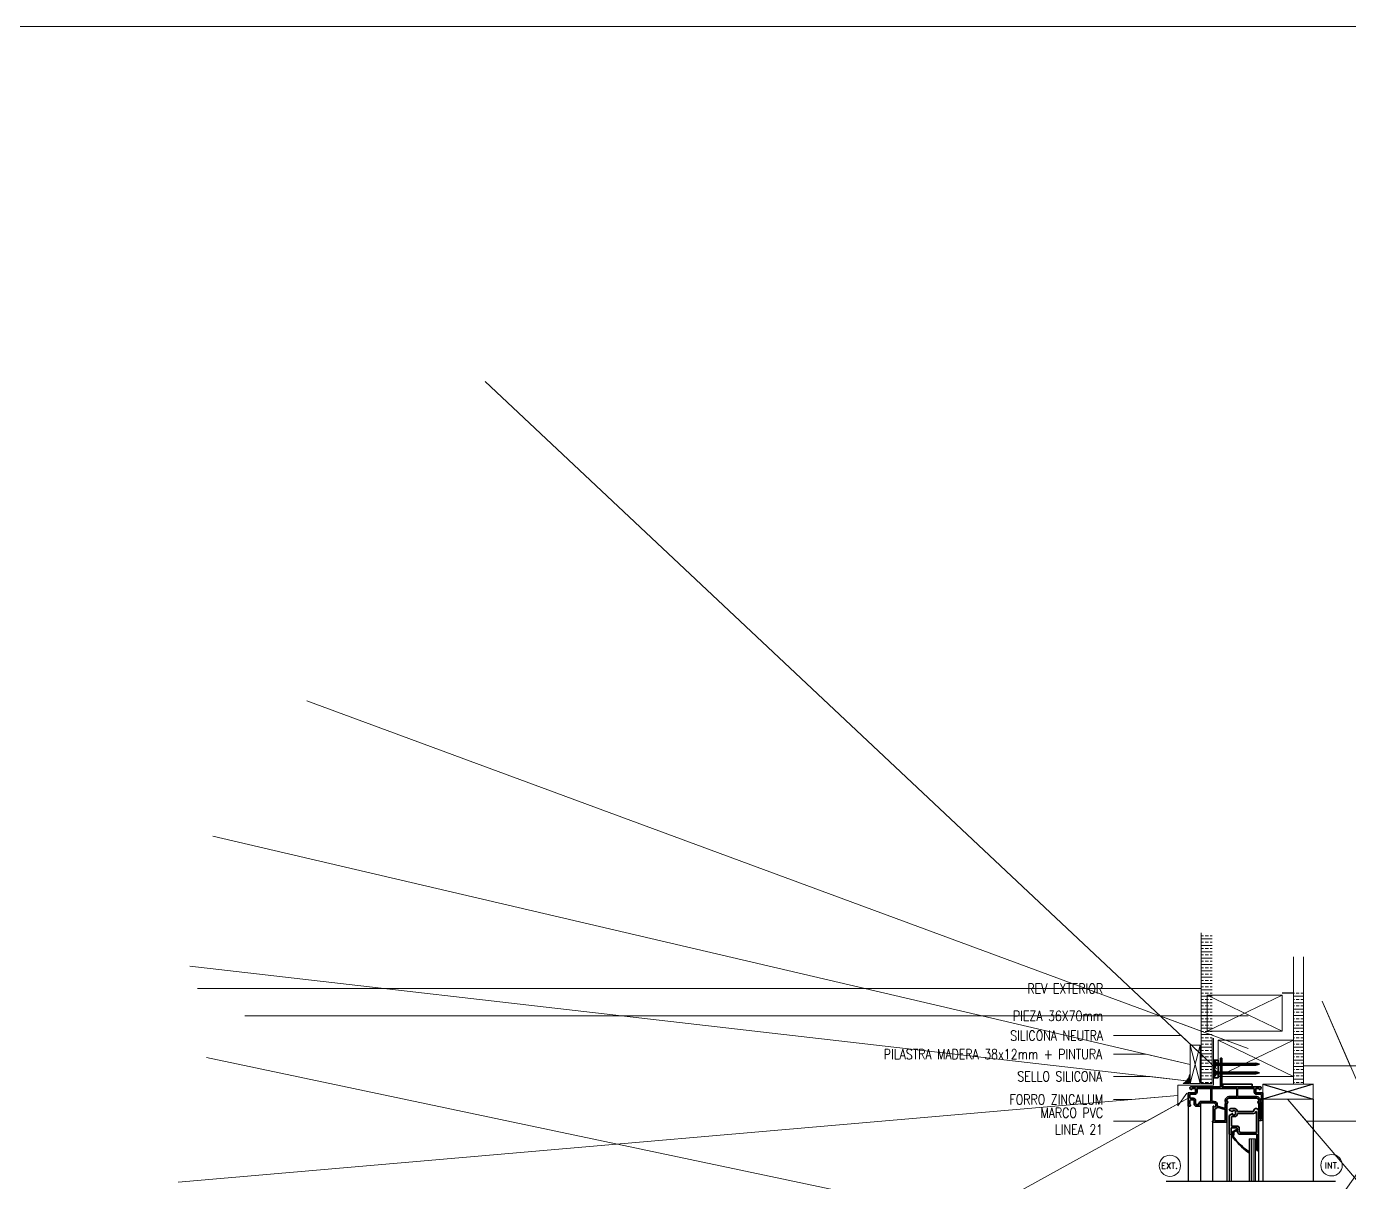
# Model space of a CAD drawing. Header units: metres. Extents: x -2 to 690, y -116 to 73.
# Drawn here: x 180.645 to 181.963, y 33.92 to 35.073 of the extents above; entities that cross this region are included whole.
import ezdxf

# ---------------------------------------------------------------- set-up
doc = ezdxf.new("R2010")
doc.units = ezdxf.units.M
doc.header["$LTSCALE"] = 5
doc.header["$MEASUREMENT"] = 0
doc.layers.get('0').update_dxf_attribs({"color": 30})
doc.layers.get('DEFPOINTS').update_dxf_attribs({"color": 210})
for name, color, linetype, lineweight in [('A-ANNO-DIMS', 3, 'Continuous', 18), ('A-ANNO-SYMB', 3, 'Continuous', 18), ('A-ANNO-TEXT', 3, 'Continuous', 18), ('A-DETL-PATT', 8, 'Continuous', 18), ('A-ELEV-MBE1', 7, 'Continuous', 35), ('A-ELEV-MBE2', 4, 'Continuous', 25), ('A-FURN', 8, 'Continuous', 18), ('A-WALL-STUD', 3, 'Continuous', 18)]:
    doc.layers.add(name, color=color, linetype=linetype, lineweight=lineweight)
doc.styles.add('E-ROMANS', font='romans.shx', dxfattribs={"width": 0.8})
doc.dimstyles.new('E-0100_TICK_12', dxfattribs={"dimscale": 0.001, "dimtxt": 120, "dimasz": 120, "dimexe": 60, "dimexo": 40, "dimgap": 60, "dimtad": 0, "dimzin": 0, "dimdsep": 46, "dimtxsty": 'E-ROMANS', "dimblk": 'OBLIQUE', "dimcen": 60, "dimclrd": 256, "dimclre": 256, "dimclrt": 256, "dimadec": 0, "dimazin": 0, "dimtfac": 1, "dimtmove": 1, "dimatfit": 3, "dimldrblk": 'OPEN90', "dimfxl": 1, "dimtfill": 1, "dimtolj": 1, "dimtzin": 0, "dimlwd": -1, "dimarcsym": 0})
pattern_1 = [(0, (-389.0902298318117, 10.32525022778087), (0, 0.00635), []), (0, (-389.0902298318117, 10.32842522778087), (0, 0.00635), [0.003175, -0.0015875])]

# ---------------------------------------------------------------- blocks, each defined once
blk = doc.blocks.new('_Oblique')
at = {"color": 0, "linetype": 'ByBlock', "lineweight": -2}
blk.add_line((-0.5, -0.5), (0.5, 0.5), dxfattribs=at)

msp = doc.modelspace()

# ---------------------------------------------------------------- hatches: boundary and pattern name
at = {"layer": 'A-DETL-PATT'}
h = msp.add_hatch(dxfattribs=at)
h.set_pattern_fill('BRASS', color=256, scale=0.001, style=0)
h.set_pattern_definition(pattern_1)
h.paths.add_polyline_path([(181.826014615335, 34.10919524721387), (181.826014615335, 34.1691336326676), (181.8150146153345, 34.1691336326676), (181.8150146153346, 34.01919524721387), (181.8260146153345, 34.01919524721387), (181.826014615335, 34.06419524721387)])
h = msp.add_hatch(dxfattribs=at)
h.set_pattern_fill('BRASS', color=256, scale=0.001, style=0)
h.set_pattern_definition(pattern_1)
h.paths.add_polyline_path([(181.9170146153349, 34.10919526251684), (181.9070146153348, 34.10919526251683), (181.907014615335, 34.01839607893424), (181.9170146153349, 34.01839607893424)])
h = msp.add_hatch(dxfattribs=at)
h.set_pattern_fill('LINE', color=256, scale=0.0001, angle=45, style=0)
h.set_pattern_definition([(315, (31.12354339738852, 62.91995528158436), (-0.0002245064030267288, -0.0002245064030267289), [])])
edge = h.paths.add_edge_path()
edge.add_spline(control_points=[(181.8036484785675, 34.02806682336185), (181.8033202158744, 34.02665727665688), (181.8026315808505, 34.02448429608292), (181.8012584964212, 34.02265988367534), (181.7999913876533, 34.02097628075088), (181.7982760007193, 34.01976900054532), (181.797090797714, 34.01903986615169)], knot_values=[0, 0, 0, 0, 1, 1, 1, 2, 2, 2, 2], weights=[1, 1, 1, 1, 1, 1, 1], degree=3, periodic=0)
edge.add_line((181.797090797714, 34.01903986615169), (181.8036484785675, 34.01903986615169))
edge.add_line((181.8036484785675, 34.01903986615169), (181.8036484785675, 34.02806682336185))

# ---------------------------------------------------------------- linework, layer by layer
at = {"layer": 'A-ANNO-DIMS'}
msp.add_lwpolyline([(178.8631078740273, 35.07267027326191), (188.9087831610602, 35.07267027326191), (188.9087831610602, 30.40662570059624), (178.8631078740273, 30.40662570059624)], close=True, dxfattribs=at)
at = {"layer": 'A-ANNO-SYMB'}
for p, q in [((181.8036484785675, 34.01903986615169), (181.797090797714, 34.01903986615169)), ((181.8036484785675, 34.02806682336185), (181.8036484785675, 34.01903986615169)), ((181.8631416121525, 33.96411628404683), (181.8631416121525, 33.92160928246965)), ((181.8631416121525, 33.92160928246965), (181.8631416121525, 33.96411628404683)), ((181.8691613995789, 33.96411628404683), (181.8631416121525, 33.96411628404683)), ((181.8631416121525, 33.96411628404683), (181.8691613995789, 33.96411628404683)), ((181.8637560720845, 33.92160928246965), (181.8637560720845, 33.96411628404683)), ((181.8653488075097, 33.92160928246965), (181.8653488075097, 33.96411628404683)), ((181.8667785670578, 33.96411628404683), (181.8681234152928, 33.96411628404683)), ((181.8669415429349, 33.92160928246965), (181.8669415429349, 33.96411628404683)), ((181.8685342783529, 33.92160928246965), (181.8685342783529, 33.96411628404683)), ((181.8691613995789, 33.96411628404683), (181.8691613995789, 33.92160928246965)), ((181.8691613995789, 33.96411628404683), (181.8691613995789, 33.92160928246965)), ((181.8691613995789, 33.95342728912299), (181.8691613995789, 33.96346026816689))]:
    msp.add_line(p, q, dxfattribs=at)
for points in [[(181.8150146153346, 34.01919524721387), (181.8150146153346, 34.1691336326676)], [(181.9070146153349, 34.1453683110583), (181.9070146153349, 34.01839607893424)], [(181.9170146153349, 34.01839607893424), (181.9170146153349, 34.1453683110583)], [(181.8276020425267, 34.06419524721387), (181.8276020425267, 34.06419524721387), (181.8276020425267, 34.06419524721387), (181.8276020425267, 34.01760882746961), (181.7919804821213, 34.01760882746961), (181.7919804821213, 33.99684951237949), (181.8008930482736, 34.00947086537544), (181.8008930482736, 34.00947086537544)], [(181.8141010246559, 34.01919524721387), (181.8141010246559, 34.05719524721387), (181.8041010246559, 34.05719524721387), (181.8041010246559, 34.01919524721387), (181.8141010246559, 34.01919524721387)], [(181.8041010246559, 34.01919524721387), (181.8141010246559, 34.05719524721387)], [(181.8041010246559, 34.05719524721387), (181.8141010246559, 34.01919524721387)], [(181.826014615335, 34.06419524721387), (181.8260146153346, 34.01919524721387), (181.8150146153346, 34.01919524721387)]]:
    msp.add_lwpolyline(points, dxfattribs=at)
msp.add_lwpolyline([(181.8766698638383, 34.01839607893424), (181.9266698638383, 34.01839607893424), (181.9266698638382, 34.00334661035384), (181.8766698638383, 34.00334661035384)], close=True, dxfattribs=at)
msp.add_open_spline([(181.8036484785675, 34.02806682336185), (181.8033202158744, 34.02665727665688), (181.8026315808505, 34.02448429608292), (181.8012584964212, 34.02265988367534), (181.7999913876533, 34.02097628075088), (181.7982760007193, 34.01976900054532), (181.797090797714, 34.01903986615169)], degree=3, knots=[0, 0, 0, 0, 1, 1, 1, 2, 2, 2, 2], dxfattribs=at)
at = {"layer": 'A-ANNO-TEXT'}
for centre, radius, start, end in [((181.7840283609432, 33.93711509768553), 0.01057730889806408, 0, 180), ((181.9450997356818, 33.93766276585455), 0.01071215401680092, 0, 180), ((181.7840283609432, 33.93711509768553), 0.01057730889806408, 180, 0), ((181.9450997356818, 33.93766276585455), 0.01071215401680092, 180, 0)]:
    msp.add_arc(centre, radius, start, end, dxfattribs=at)
at = {"layer": 'A-ELEV-MBE1'}
for p, q in [((181.8343350026217, 34.04369377886695), (181.8343350026217, 34.01606740418872)), ((181.8358698012189, 34.01606740418872), (181.8358698012189, 34.04369377886695)), ((181.8281574529888, 34.04235799625683), (181.8281574529888, 34.0248077957419)), ((181.8319426027111, 34.04235799625683), (181.8281574529888, 34.04235799625683)), ((181.8319426027111, 34.02480779574187), (181.8319426027111, 34.04235799625683)), ((181.8281574529888, 34.0248077957419), (181.8319426027111, 34.02480779574187)), ((181.8367222502448, 34.01858858348503), (181.8367222502448, 34.01596733340346)), ((181.8661167475102, 34.01858858348503), (181.8367222502448, 34.01858858348503)), ((181.8661167475102, 34.01596733340346), (181.8661167475102, 34.01858858348503)), ((181.8023600319166, 34.00992820979962), (181.8023600319166, 33.99649872212256)), ((181.8087550260562, 34.00992820979962), (181.8023600319166, 34.00992820979962)), ((181.8038948305066, 34.00800971157667), (181.8038948305066, 34.00481221449962)), ((181.8040227303891, 34.01530000489372), (181.8040227303891, 34.01402157429191)), ((181.8040227303891, 34.01402157429191), (181.8053528891715, 34.01325360677372)), ((181.8087550260562, 34.00839341120962), (181.8042785301614, 34.00839341120962)), ((181.8042785301614, 34.00442851483756), (181.8073481273487, 34.00442851483756)), ((181.8339513029742, 34.01568370452667), (181.8044064300439, 34.01568370452667)), ((181.8053528891715, 34.01325360677372), (181.8059923885912, 34.01325360677372)), ((181.8059923885912, 34.01325360677372), (181.8059923885912, 34.01376520630372)), ((181.8063760882387, 34.01414890593667), (181.8091387257037, 34.01414890593667)), ((181.8095224253512, 34.01376520630372), (181.8095224253512, 34.01069560909462)), ((181.8110572239484, 34.01376520630372), (181.8110572239484, 34.01069560909462)), ((181.8244867116473, 34.01414890593667), (181.8114409235959, 34.01414890593667)), ((181.8150146153346, 34.01419524721383), (181.8260146153347, 34.01419524721383)), ((181.8248704112948, 34.00161471742256), (181.8248704112948, 34.01376520630372)), ((181.8256378105898, 34.01376520630372), (181.8256378105898, 34.00161471742256)), ((181.8503224879778, 34.01414890593667), (181.8260215102373, 34.01414890593667)), ((181.874623465711, 34.01568370452667), (181.8362535008664, 34.01568370452667)), ((181.8367222502448, 34.01596733340346), (181.8661167475102, 34.01596733340346)), ((181.8427763948885, 34.00601447339221), (181.8503224879778, 34.00601447339221)), ((181.8427763948885, 34.00447967480221), (181.8705306694638, 34.00447967480221)), ((181.8507061876253, 34.00639817305426), (181.8507061876253, 34.01376520630372)), ((181.8514735869203, 34.01376520630372), (181.8514735869203, 34.00639817305426)), ((181.867588972159, 34.01414890593667), (181.8518572865678, 34.01414890593667)), ((181.8518572865678, 34.00601447339221), (181.8705306694638, 34.00601447339221)), ((181.8679726718065, 34.01069560909462), (181.8679726718065, 34.01376520630372)), ((181.8695074703965, 34.01069560909462), (181.8695074703965, 34.01376520630372)), ((181.869891170044, 34.01414890593667), (181.8726538075162, 34.01414890593667)), ((181.8766698638383, 34.00992820979962), (181.8702748696988, 34.00992820979962)), ((181.8747513655935, 34.00839341120962), (181.8702748696988, 34.00839341120962)), ((181.8730375071637, 34.01376520630372), (181.8730375071637, 34.01325360677372)), ((181.8730375071637, 34.01325360677372), (181.8736770065762, 34.01325360677372)), ((181.8736770065762, 34.01325360677372), (181.8750071653585, 34.01402157429191)), ((181.8750071653585, 34.01402157429191), (181.8750071653585, 34.01530000489372)), ((181.875135065241, 34.0024332766822), (181.875135065241, 34.00800971157667)), ((181.8766698638383, 33.98375989377899), (181.8766698638383, 34.00992820979962)), ((181.8023600319166, 33.99649872212256), (181.8038948305066, 33.99649872212256)), ((181.8038948305066, 33.99803352071256), (181.8038948305066, 34.00212631695256)), ((181.8046622298089, 34.00289371624756), (181.8073481273487, 34.00289371624756)), ((181.8081155266437, 34.00212631695256), (181.8081155266437, 33.99880092000756)), ((181.8096503252337, 34.00212631695256), (181.8096503252337, 33.99880092000756)), ((181.8104177245359, 33.99803352071256), (181.8124641226559, 33.99803352071256)), ((181.8104177245359, 33.99649872212256), (181.8136152216057, 33.99649872212256)), ((181.8128478223107, 33.99841722034551), (181.8128478223107, 33.99892881987551)), ((181.8143826209007, 33.99726612141756), (181.8143826209007, 33.99892881987551)), ((181.8151500201957, 34.00123101778961), (181.8244867116473, 34.00123101778961)), ((181.8151500201957, 33.99969621917051), (181.8281958082471, 33.99969621917051)), ((181.8260215102373, 34.00123101778961), (181.8281958082471, 34.00123101778961)), ((181.8271726091871, 33.99649872212256), (181.8271726091871, 33.9817902355914)), ((181.8278121085996, 33.99649872212256), (181.8271726091871, 33.99649872212256)), ((181.8287229246371, 33.99558790607778), (181.8278121085996, 33.99649872212256)), ((181.8287074077771, 33.99356007177783), (181.8287074077771, 33.98242973498935)), ((181.8297306068371, 33.99816142058051), (181.8297306068371, 33.99624292235756)), ((181.8312654054344, 33.99816142058051), (181.8312654054344, 33.99677828664942)), ((181.8315369221628, 33.99641135286009), (181.8386993155973, 33.99422158941677)), ((181.8389236814428, 33.99335053077601), (181.8315644098139, 33.99560048591746)), ((181.8391951981712, 34.00128217772515), (181.8391951981712, 34.0024332766822)), ((181.8391951981712, 33.99458852323522), (181.8391951981712, 33.99887044556606)), ((181.8391951981712, 33.98242973498935), (181.8391951981712, 33.99298359698667)), ((181.8394008221904, 33.99963784486106), (181.8395545163685, 33.99990405096258)), ((181.8407299967612, 34.00128217772515), (181.8407299967612, 34.0024332766822)), ((181.8417531958285, 34.00128217772515), (181.8407299967612, 34.00128217772515)), ((181.8407299967612, 33.99887044556606), (181.8417531958285, 34.0006426783272)), ((181.8407299967612, 33.9812786360614), (181.8407299967612, 33.99887044556606)), ((181.8417531958285, 34.0006426783272), (181.8417531958285, 34.00128217772515)), ((181.8460288429442, 33.99105683935857), (181.8432281600936, 33.9926738143601)), ((181.844754654604, 33.99411489136917), (181.8489629775241, 33.99411489136917)), ((181.8452643299416, 33.99411489136917), (181.8482466228188, 33.99411489136917)), ((181.8466659371143, 33.99105683935857), (181.8460288429442, 33.99105683935857)), ((181.8466659371143, 33.99233102769875), (181.8466659371143, 33.99105683935857)), ((181.8474660570455, 33.99233102769875), (181.8466659371143, 33.99233102769875)), ((181.851256516532, 33.99110499767055), (181.8663014803924, 33.99110499767055)), ((181.8702825664759, 33.99411489136917), (181.8693113741056, 33.99411489136917)), ((181.8693113741056, 33.99061940148174), (181.8693113741056, 33.99060334871108)), ((181.8702825664759, 33.97013607147317), (181.8702825664759, 33.99061940148174)), ((181.8715538685238, 34.00128217772515), (181.8715538685238, 34.0006426783272)), ((181.8725770675838, 34.00128217772515), (181.8715538685238, 34.00128217772515)), ((181.8715538685238, 34.0006426783272), (181.8725770675838, 33.99887044556606)), ((181.8723212678188, 33.99207619004817), (181.8723212678188, 33.952904931624)), ((181.8725770675838, 34.0024332766822), (181.8725770675838, 34.00128217772515)), ((181.8725770675838, 33.99887044556606), (181.8725770675838, 33.9859122476534)), ((181.8739062421546, 33.99963784486106), (181.8737525479837, 33.99990405096258)), ((181.874111866181, 33.98593419179604), (181.874111866181, 33.99887044556606)), ((181.8744568042921, 34.00128217772515), (181.8747513655935, 34.00128217772515)), ((181.8744955658285, 34.00204957702015), (181.8747513655935, 34.00204957702015)), ((181.875135065241, 34.0008984780922), (181.875135065241, 33.98401569354399)), ((181.8265331097673, 33.98140653592935), (181.8265331097673, 33.98089493639934)), ((181.8271726091871, 33.9817902355914), (181.8269168094148, 33.9817902355914)), ((181.8269168094148, 33.9805112367664), (181.8399625974662, 33.9805112367664)), ((181.8290911074246, 33.9820460353564), (181.8388114985237, 33.9820460353564)), ((181.8432256285987, 33.98727328592729), (181.8460288429442, 33.98889172249408)), ((181.8432256285987, 33.96863112459476), (181.8432256285987, 33.98727328592729)), ((181.8482466228188, 33.98608850813405), (181.8452643299416, 33.98608850813405)), ((181.8452643299416, 33.98608850813405), (181.8452643299416, 33.97653109231549)), ((181.8460288429442, 33.98889172249408), (181.8466659371143, 33.98889172249408)), ((181.8466659371143, 33.98889172249408), (181.8466659371143, 33.98766769902948)), ((181.8467161020044, 33.98761753415391), (181.8474660570455, 33.98761753415391)), ((181.8494726528543, 33.98962412996269), (181.8494726528543, 33.99032443188997)), ((181.851256516532, 33.98909840186177), (181.867806427249, 33.98909840186177)), ((181.8723212678188, 33.98555049213399), (181.8723212678188, 33.98286459461604)), ((181.8730886671138, 33.98209719532104), (181.8750071653585, 33.98209719532104)), ((181.873856066416, 33.98401569354399), (181.873856066416, 33.98497707670838)), ((181.8747513655935, 33.98363199391104), (181.8742397660635, 33.98363199391104)), ((181.8464774919148, 33.96863112459476), (181.8432256285987, 33.96863112459476)), ((181.8511566985353, 33.97500206629564), (181.845136911109, 33.97500206629564)), ((181.845136911109, 33.97500206629564), (181.845136911109, 33.97005772530036)), ((181.845136911109, 33.97005772530036), (181.8464774919148, 33.97005772530036)), ((181.8452643299416, 33.97653109231549), (181.851538955033, 33.97653109231549)), ((181.8457283797061, 33.96822860115724), (181.847067339465, 33.96823556189127)), ((181.8465119513158, 33.97106852225777), (181.8508477340102, 33.97332633019476)), ((181.8465268097889, 33.97060379249677), (181.8465119513158, 33.97106852225777)), ((181.8470388639207, 33.97014753454066), (181.8465268097889, 33.97060379249677)), ((181.8470487998011, 33.9682362778455), (181.8470388639207, 33.97014753454066)), ((181.8512008381686, 33.97264824642269), (181.8477995945823, 33.97087708875704)), ((181.8477995945823, 33.97087708875704), (181.8478133024719, 33.96824025220638)), ((181.8511566985353, 33.97117950127511), (181.8511566985353, 33.97500206629564)), ((181.8526280044926, 33.96863112459476), (181.8511566985353, 33.97117950127511)), ((181.8706648229809, 33.96863112459476), (181.8526280044926, 33.96863112459476)), ((181.8530679810383, 33.97500206629564), (181.8530679810383, 33.97169162790458)), ((181.8530679810383, 33.97169162790458), (181.8539660819615, 33.97013607147317)), ((181.8702825664759, 33.97013607147317), (181.8539660819615, 33.97013607147317)), ((181.8706648229809, 33.952904931624), (181.8706648229809, 33.96863112459476)), ((181.8691613995789, 33.96346026816689), (181.8706648229809, 33.96346026816689)), ((181.8691613995789, 33.96269270263081), (181.8696480157332, 33.96269270263081)), ((181.8691613995789, 33.96169957134924), (181.8696480157332, 33.96169957134924)), ((181.8691613995789, 33.96070644006766), (181.8696480157332, 33.96070644006766)), ((181.8691613995789, 33.95971330878609), (181.8696480157332, 33.95971330878609)), ((181.8691613995789, 33.95872017750451), (181.8696480157332, 33.95872017750451)), ((181.8691613995789, 33.95772704622294), (181.8696480157332, 33.95772704622294)), ((181.8691613995789, 33.95673391494136), (181.8696480157332, 33.95673391494136)), ((181.8691613995789, 33.95574078363068), (181.8696480157332, 33.95574078363068)), ((181.8691613995789, 33.95474765234911), (181.8696480157332, 33.95474765234911)), ((181.8691613995789, 33.95375452106753), (181.8696480157332, 33.95375452106753)), ((181.8706648229809, 33.95342728912299), (181.8691613995789, 33.95342728912299)), ((181.8696481716134, 33.96269250763515), (181.8699348639884, 33.9631890734069)), ((181.8696481715115, 33.96169937617895), (181.8699348638866, 33.9621959419216)), ((181.8696481714096, 33.96070624472275), (181.8699348637847, 33.9612028104654)), ((181.8696481713078, 33.95971311323745), (181.8699348636829, 33.9602096790092)), ((181.8696481711986, 33.95871998178125), (181.869934863581, 33.95921654755301)), ((181.8696481710968, 33.95772685032505), (181.8699348634719, 33.9582234160677)), ((181.8696481709949, 33.95673371886885), (181.86993486337, 33.95723028461151)), ((181.869648170893, 33.95574058738355), (181.8699348632681, 33.95623715315531)), ((181.8696481707912, 33.95474745592735), (181.8699348631663, 33.95524402169911)), ((181.8696481706893, 33.95375432447116), (181.8699348630644, 33.95425089021381)), ((181.8699349549306, 33.96219617437389), (181.8696482625556, 33.96269274014565)), ((181.8699349550325, 33.9612030429177), (181.8696482626574, 33.96169960866035)), ((181.8699349551344, 33.9602099114615), (181.8696482627593, 33.96070647720415)), ((181.8699349552362, 33.9592167799762), (181.8696482628611, 33.95971334574795)), ((181.8699349553381, 33.95822364852), (181.869648262963, 33.95872021429175)), ((181.86993495544, 33.9572305170638), (181.8696482630649, 33.95772708280645)), ((181.8699349555418, 33.9562373856076), (181.8696482631667, 33.95673395135025)), ((181.869934955651, 33.9552442541223), (181.8696482632686, 33.95574081989405)), ((181.8699349557528, 33.9542511226661), (181.8696482633777, 33.95474768843786)), ((181.8698349760189, 33.95343116135853), (181.8696482634796, 33.95375455695255)), ((181.8699349548288, 33.96318930583009), (181.8697762790207, 33.96346414040243)), ((181.8699347081083, 33.96318926828615), (181.8705080928585, 33.96318926828615)), ((181.8699347081083, 33.96219613700458), (181.8705080928585, 33.96219613700458)), ((181.8699347081083, 33.961203005723), (181.8705080928585, 33.961203005723)), ((181.8699347081083, 33.96020987444142), (181.8705080928585, 33.96020987444142)), ((181.8699347081083, 33.95921674313075), (181.8705080928585, 33.95921674313075)), ((181.8699347081083, 33.95822361184917), (181.8705080928585, 33.95822361184917)), ((181.8699347081083, 33.9572304805676), (181.8705080928585, 33.9572304805676)), ((181.8699347081083, 33.95623734928602), (181.8705080928585, 33.95623734928602)), ((181.8699347081083, 33.95524421800445), (181.8705080928585, 33.95524421800445)), ((181.8699347081083, 33.95425108672287), (181.8705080928585, 33.95425108672287)), ((181.8705082486368, 33.96318907346511), (181.8706648229809, 33.96346026816689)), ((181.8705082485349, 33.96219594200891), (181.8706648229809, 33.96246713688532)), ((181.870508248433, 33.96120281052361), (181.8706648229809, 33.96147400560374)), ((181.8705082483312, 33.96020967906741), (181.8706648229809, 33.96048087432217)), ((181.8705082482293, 33.95921654761121), (181.8706648229809, 33.95948774304059)), ((181.8705082481274, 33.95822341612591), (181.8706648229809, 33.95849461175901)), ((181.8705082480256, 33.95723028466971), (181.8706648229809, 33.95750148044834)), ((181.8705082479164, 33.95623715321351), (181.8706648229809, 33.95650834916676)), ((181.8705082478146, 33.95524402175732), (181.8706648229809, 33.95551521788519)), ((181.8705082477127, 33.95425089027201), (181.8706648229809, 33.95452208660361)), ((181.8706648229809, 33.96291826840541), (181.8705083394771, 33.96318930577188)), ((181.8706648229809, 33.96192513712383), (181.8705083395789, 33.96219617431569)), ((181.8706648229809, 33.96093200584226), (181.8705083396808, 33.96120304285949)), ((181.8706648229809, 33.95993887453158), (181.8705083397827, 33.96020991140329)), ((181.8706648229809, 33.95894574325001), (181.8705083398845, 33.95921677991799)), ((181.8706648229809, 33.95795261196843), (181.8705083399864, 33.95822364846179)), ((181.8706648229809, 33.95695948068686), (181.8705083400883, 33.95723051700559)), ((181.8706648229809, 33.95596634940528), (181.8705083401974, 33.95623738552029)), ((181.8706648229809, 33.9549732181237), (181.8705083402993, 33.95524425406409)), ((181.8706648229809, 33.95398008681303), (181.8705083404011, 33.95425112260789)), ((181.8706083616153, 33.95343116135853), (181.8706648229809, 33.95352895532204)), ((181.8706648229809, 33.96346026816689), (181.8706648229809, 33.95342728912299))]:
    msp.add_line(p, q, dxfattribs=at)
for centre, radius, start, end in [((181.8351024019203, 34.04369377886695), 0.0007673992986383382, 0, 180), ((181.8042785301505, 34.00800971156576), 0.000383699643862201, 89.9999983702793, 179.9999983702809), ((181.804278530165, 34.00481221449598), 0.0003836996584141161, 179.9999994567605, 269.9999994567576), ((181.8063760882315, 34.01376520629645), 0.0003836996402242221, 89.99999891352171, 179.9999989135205), ((181.8073481273487, 34.00212631695256), 0.002302197885001078, 0, 90), ((181.8087550260598, 34.01069560909826), 0.002302197888639057, 269.9999999094585, 359.9999999094597), ((181.8087550260562, 34.01069560909462), 0.0007673992950003594, 270, 0), ((181.8091387257109, 34.01376520629645), 0.0003836996402242221, 1.086479107631934e-06, 90.00000108647829), ((181.8114409235887, 34.01376520629645), 0.0003836996402242221, 89.99999891352171, 179.9999989135205), ((181.8244867116546, 34.01376520629645), 0.0003836996402242221, 1.086479107631934e-06, 90.00000108647829), ((181.82602151023, 34.01376520629645), 0.0003836996402242221, 89.99999891352171, 179.9999989135205), ((181.8339513029669, 34.01606740418145), 0.0003836996547761374, 270.0000010864783, 1.086479107631934e-06), ((181.8362535008737, 34.01606740418145), 0.0003836996547761374, 179.9999989135209, 269.9999989135217), ((181.8427763948849, 34.00243327667857), 0.003581196713639656, 89.9999999417929, 179.9999999417957), ((181.8427763948849, 34.00243327667857), 0.002046398123638937, 89.99999989814408, 179.9999998981424), ((181.8503224879851, 34.01376520629645), 0.0003836996402242221, 1.086479107631934e-06, 90.00000108647829), ((181.8503224879705, 34.00639817304698), 0.0003836996547761374, 270.0000010864783, 1.086479107631934e-06), ((181.8518572865605, 34.01376520629645), 0.0003836996402242221, 89.99999891352171, 179.9999989135205), ((181.8518572865751, 34.00639817304698), 0.0003836996547761374, 179.9999989135209, 269.9999989135217), ((181.8675889721663, 34.01376520629645), 0.0003836996402242221, 1.086479107631934e-06, 90.00000108647829), ((181.8702748696951, 34.01069560909826), 0.002302197888639057, 180.0000000905398, 270.0000000905414), ((181.8698911700367, 34.01376520629645), 0.0003836996402242221, 89.99999891352171, 179.9999989135205), ((181.8702748696951, 34.01069560909826), 0.0007673992986383382, 180.0000002716195, 270.0000002716179), ((181.8705306694674, 34.00243327667857), 0.003581196713639656, 5.820425244853217e-08, 90.0000000582071), ((181.8705306694638, 34.0024332766822), 0.002046398120000958, 0, 90), ((181.8726538075234, 34.01376520629645), 0.0003836996402242221, 1.086479107631934e-06, 90.00000108647829), ((181.8746234657183, 34.01530000488645), 0.0003836996402242221, 1.086479107631934e-06, 90.00000108647829), ((181.8747513656008, 34.00800971156939), 0.0003836996402242221, 1.086479107631934e-06, 90.00000108647829), ((181.8046622298052, 34.00212631694892), 0.0007673992986383382, 89.99999972838205, 179.99999972838), ((181.8038948305066, 33.99726612141756), 0.0007673992950003594, 270, 90), ((181.8073481273487, 34.00212631695256), 0.0007673992950003594, 0, 90), ((181.8104177245323, 33.9988009200112), 0.002302197888639057, 180.0000000905398, 270.0000000905414), ((181.8104177245323, 33.9988009200112), 0.0007673992986383382, 180.0000002716195, 270.0000002716179), ((181.8124641226669, 33.99841722035642), 0.000383699643862201, 269.9999983702793, 359.9999983702809), ((181.8151500202103, 33.99892881989006), 0.002302197899552993, 90.00000036215941, 180.0000003621594), ((181.8136152216057, 33.99726612141756), 0.0007673992950003594, 270, 0), ((181.8151500201957, 33.99892881987551), 0.0007673992950003594, 90, 180), ((181.8244867116546, 34.00161471742984), 0.0003836996402242221, 269.9999989135217, 359.9999989135205), ((181.82602151023, 34.00161471742984), 0.0003836996402242221, 180.0000010864791, 270.0000010864783), ((181.8281958082362, 33.99816142059142), 0.003069597198191332, 359.9999997962849, 89.99999979628817), ((181.8281958082471, 33.99816142058051), 0.001534798590000719, 0, 90), ((181.8290911074178, 33.99356007177347), 0.0003836996407233948, 92.72940198270433, 179.999999347741), ((181.8289942412453, 33.99585922270096), 0.0003836996375994015, 225.0000015839708, 268.080215974975), ((181.8289632075418, 33.99624292235843), 0.000767399295395835, 271.3574616075315, 359.9999999356757), ((181.8289632075335, 33.99624292234859), 0.002302197898070159, 272.7294027856369, 337.9260051745818), ((181.8314522268911, 33.99523355212217), 0.0003836996459325595, 72.99999950372619, 157.9260045284732), ((181.8316491050767, 33.99677828665427), 0.0003836996422670325, 180.0000007228162, 253.0000007235188), ((181.8388114985129, 33.99458852322723), 0.0003836996583251615, 253.0000011934034, 1.192580376250561e-06), ((181.8388114985289, 33.99298359698182), 0.0003836996422759143, 7.238775539501279e-07, 73.00000072255843), ((181.8407299967656, 34.00128217772605), 0.001534798594475362, 180.0000000334217, 218.1947372572754), ((181.8407299967601, 33.99887044557021), 0.001534798588885489, 150.0000001547617, 180.0000001548418), ((181.8392222227218, 34.00009590079228), 0.0003836996543792296, 329.9999995660758, 38.19473678867686), ((181.8447546546037, 33.99258586536718), 0.00152902600199134, 89.99999998662071, 176.7025486174887), ((181.8474660570455, 33.99032443188997), 0.002006595808779821, 0, 90), ((181.8482466228261, 33.99110499766328), 0.003009893705893774, 1.385036401581292e-07, 90.0000001385024), ((181.8663014803961, 33.9926099445235), 0.001504946852946887, 269.9999998614975, 359.999999861496), ((181.8663014803961, 33.9926099445235), 0.001504946852946887, 269.9999998614975, 359.999999861496), ((181.869311374102, 33.99260994451623), 0.001504946852946887, 89.99999986149759, 179.999999861496), ((181.8697969702908, 33.99061940148174), 0.0004855961851717439, 0, 180), ((181.8702825664868, 33.99207619003726), 0.002038701331912307, 3.067259761488543e-07, 90.0000003067272), ((181.8740848416304, 34.00009590079229), 0.000383699654371801, 141.8052632107121, 210.0000004348197), ((181.8725770675477, 34.00128217773472), 0.001534798630341732, 321.805263384749, 348.4630415757986), ((181.8725770675885, 33.99887044555663), 0.00153479859253558, 3.521241450056915e-07, 30.00000035195754), ((181.8744568042814, 34.00089847808646), 0.0003836996386894499, 89.99999841272307, 168.4630393801305), ((181.8744955658358, 34.00243327667493), 0.0003836996547761374, 179.9999989135209, 269.9999989135217), ((181.8747513655863, 34.00243327667493), 0.0003836996547761374, 270.0000010864783, 1.086479107631934e-06), ((181.8747513656008, 34.00089847808493), 0.0003836996402242221, 1.086479107631934e-06, 90.00000108647829), ((181.8269168094221, 33.98140653593662), 0.0003836996547761374, 90.00000108647829, 180.0000010864791), ((181.8269168094075, 33.98089493640662), 0.0003836996402242221, 180.0000010864791, 270.0000010864783), ((181.8290911074173, 33.98242973499662), 0.0003836996402242221, 180.0000010864791, 270.0000010864783), ((181.838811498531, 33.98242973499662), 0.0003836996402242221, 269.9999989135217, 359.9999989135205), ((181.8399625974662, 33.9812786360614), 0.0007673992950003594, 270, 0), ((181.8474660570455, 33.98962412996269), 0.002006595808779821, 270, 0), ((181.8482466228116, 33.9890984018545), 0.003009893720445689, 270.0000001385024, 1.385036401581292e-07), ((181.8678064272526, 33.99060334871472), 0.001504946852946887, 269.9999998614975, 359.999999861496), ((181.8678064272526, 33.99060334871472), 0.001504946852946887, 269.9999998614975, 359.999999861496), ((181.8727049674822, 33.98555049214524), 0.0003836996634017345, 109.4712223135705, 180.0000016795861), ((181.8730886671138, 33.98286459461604), 0.0007673992950003594, 180, 270), ((181.8742397660757, 33.98497707671748), 0.0003836996597024607, 150.0735664913383, 180.0000013583641), ((181.8742397660563, 33.98401569355126), 0.0003836996402242221, 180.0000010864791, 270.0000010864783), ((181.8725770675893, 33.98593419180144), 0.001534798591663548, 330.0735649321844, 359.9999997986722), ((181.8747513656008, 33.98401569355126), 0.0003836996402242221, 269.9999989135217, 359.9999989135205), ((181.8750071653695, 33.9837598937899), 0.0016626984688628, 269.9999996239141, 359.9999996239109), ((181.8461056150161, 33.9675919949208), 0.0007399824220298871, 120.5251065502814, 223.4686855739951), ((181.9043329333272, 34.00960450976536), 0.07253506650355335, 215.8893071343719, 234.7533773180146), ((181.8464774919148, 33.96934442494756), 0.0007133003527997062, 270, 90), ((181.8484365819435, 33.96644058610902), 0.001504946880299616, 127.6982789504301, 180.8492950000231), ((181.9043503052913, 34.00961943662079), 0.07185558235157519, 216.9574677525678, 234.7314790071996), ((181.8470487998135, 33.968236277858), 0.0007645129888561978, 307.6982781659865, 0.2978555202178217), ((181.8510242860894, 33.97298728830872), 0.0003822565070218554, 297.5077171747326, 117.5077171759224), ((181.8515389550257, 33.97500206630291), 0.001529026012576651, 359.9999997273545, 89.99999972735289), ((181.8714930453998, 33.952904931624), 0.0008282224189315457, 180, 0), ((181.8626586953139, 33.95066503038725), 0.0003511542609723758, 231.368709766276, 54.97488354146203)]:
    msp.add_arc(centre, radius, start, end, dxfattribs=at)
at = {"layer": 'A-ELEV-MBE2'}
for p, q in [((181.9070146153349, 34.10919526251683), (181.896014615335, 34.10919524721387)), ((181.8286946909166, 34.03531009340593), (181.8286946909166, 34.04159270838652)), ((181.8324570580617, 34.03845488187442), (181.8286946909166, 34.03845488187442)), ((181.8286946909166, 34.02649991418519), (181.8286946909166, 34.03278252919488)), ((181.8314517758945, 34.03845140091078), (181.8694759999953, 34.03845140091078)), ((181.8324570580617, 34.03691776149724), (181.8324570580617, 34.03998504029521)), ((181.8324570580617, 34.03945469880062), (181.8694759999953, 34.03945469880062)), ((181.8324570580617, 34.03915727630891), (181.834166231386, 34.03744810299184)), ((181.8324570580617, 34.03744810299184), (181.8694759999953, 34.03744810299184)), ((181.8324570580617, 34.0281075823056), (181.8324570580617, 34.03117486110357)), ((181.8324570580617, 34.03064451960898), (181.8694759999953, 34.03064451960898)), ((181.8324570580617, 34.03034709711726), (181.834166231386, 34.0286379238002)), ((181.8340832584099, 34.03945469880062), (181.8360898542187, 34.03744810299184)), ((181.8340832584099, 34.03064451960898), (181.8360898542187, 34.0286379238002)), ((181.8360068812354, 34.03945469880062), (181.8380134770441, 34.03744810299184)), ((181.8360068812354, 34.03064451960898), (181.8380134770441, 34.0286379238002)), ((181.8379305040608, 34.03945469880062), (181.8399370998696, 34.03744810299184)), ((181.8379305040608, 34.03064451960898), (181.8399370998696, 34.0286379238002)), ((181.8398541268862, 34.03945469880062), (181.841860722695, 34.03744810299184)), ((181.8398541268862, 34.03064451960898), (181.841860722695, 34.0286379238002)), ((181.8417777497116, 34.03945469880062), (181.8437843455204, 34.03744810299184)), ((181.8417777497116, 34.03064451960898), (181.8437843455204, 34.0286379238002)), ((181.843701372537, 34.03945469880062), (181.8457079683458, 34.03744810299184)), ((181.843701372537, 34.03064451960898), (181.8457079683458, 34.0286379238002)), ((181.8456249953624, 34.03945469880062), (181.8476315911712, 34.03744810299184)), ((181.8456249953624, 34.03064451960898), (181.8476315911712, 34.0286379238002)), ((181.8475486181951, 34.03945469880062), (181.8495552139966, 34.03744810299184)), ((181.8475486181951, 34.03064451960898), (181.8495552139966, 34.0286379238002)), ((181.8494722410205, 34.03945469880062), (181.8514788368293, 34.03744810299184)), ((181.8494722410205, 34.03064451960898), (181.8514788368293, 34.0286379238002)), ((181.851395863846, 34.03945469880062), (181.8534024596547, 34.03744810299184)), ((181.851395863846, 34.03064451960898), (181.8534024596547, 34.0286379238002)), ((181.8533194866714, 34.03945469880062), (181.8553260824802, 34.03744810299184)), ((181.8533194866714, 34.03064451960898), (181.8553260824802, 34.0286379238002)), ((181.8552431094968, 34.03945469880062), (181.8572497053056, 34.03744810299184)), ((181.8552431094968, 34.03064451960898), (181.8572497053056, 34.0286379238002)), ((181.8571667323222, 34.03945469880062), (181.859173328131, 34.03744810299184)), ((181.8571667323222, 34.03064451960898), (181.859173328131, 34.0286379238002)), ((181.8590903551476, 34.03945469880062), (181.8610969509564, 34.03744810299184)), ((181.8590903551476, 34.03064451960898), (181.8610969509564, 34.0286379238002)), ((181.861013977973, 34.03945469880062), (181.8630205737818, 34.03744810299184)), ((181.861013977973, 34.03064451960898), (181.8630205737818, 34.0286379238002)), ((181.8629376008057, 34.03945469880062), (181.8649441966145, 34.03744810299184)), ((181.8629376008057, 34.03064451960898), (181.8649441966145, 34.0286379238002)), ((181.8648612236312, 34.03945469880062), (181.8668678194399, 34.03744810299184)), ((181.8648612236312, 34.03064451960898), (181.8668678194399, 34.0286379238002)), ((181.8667848464566, 34.03945469880062), (181.8687914422653, 34.03744810299184)), ((181.8667848464566, 34.03064451960898), (181.8687914422653, 34.0286379238002)), ((181.868708469282, 34.03945469880062), (181.8704551613946, 34.03770800668797)), ((181.868708469282, 34.03064451960898), (181.8704551613946, 34.02889782749633)), ((181.8732558253351, 34.03845140091078), (181.8694759999953, 34.03945469880062)), ((181.8694759999953, 34.03744810299184), (181.8732558253351, 34.03845140091078)), ((181.8694759999953, 34.03845140091078), (181.8732558253351, 34.03845140091078)), ((181.8732558253351, 34.02964122169004), (181.8694759999953, 34.03064451960898)), ((181.8710498458777, 34.03903694503759), (181.8719752891293, 34.03811150178597)), ((181.8710498458777, 34.03022676584595), (181.8719752891293, 34.02930132259433)), ((181.8324570580617, 34.02964470268278), (181.8286946909166, 34.02964470268278)), ((181.8314517758945, 34.02964122169004), (181.8694759999953, 34.02964122169004)), ((181.8324570580617, 34.0286379238002), (181.8694759999953, 34.0286379238002)), ((181.8694759999953, 34.0286379238002), (181.8732558253351, 34.02964122169004)), ((181.8694759999953, 34.02964122169004), (181.8732558253351, 34.02964122169004)), ((181.8023600319166, 33.99682813109182), (181.8023600319166, 33.92160928246965)), ((181.8143826209007, 33.99682813109182), (181.8143826209007, 33.92160928246965)), ((181.9266698638382, 34.00334661035384), (181.9266698638382, 33.92160928246965)), ((181.8265331097673, 33.9805112367664), (181.8265331097673, 33.92160928246965)), ((181.8407299967612, 33.9805112367664), (181.8407299967612, 33.92160928246965)), ((181.8766698638383, 33.9837602760578), (181.8766698638383, 33.92160928246965)), ((181.8432256285987, 33.96863112459476), (181.8432256285987, 33.92160928246965)), ((181.8451295830846, 33.96732790006143), (181.8451295830846, 33.92160928246965)), ((181.8723212678188, 33.952904931624), (181.8723212678188, 33.92160928246965))]:
    msp.add_line(p, q, dxfattribs=at)
for points in [[(181.8766698638383, 34.01839607893424), (181.9266698638382, 34.00334661035384)], [(181.9266698638383, 34.01839607893424), (181.8766698638383, 34.00334661035384)]]:
    msp.add_lwpolyline(points, dxfattribs=at)
for centre, radius, start, end in [((181.8314098698005, 34.04274064322625), 0.002947872244154211, 202.9178753525265, 290.8078656470707), ((181.8330862985779, 34.05675022128037), 0.01765874508389389, 255.5998112728749, 267.9579262475185), ((181.8330862985779, 34.02015954249757), 0.01765874508389395, 92.04207375248147, 104.4001887271251), ((181.8314098698005, 34.03416215856621), 0.002947872244159235, 69.19213435301289, 157.0821246473588), ((181.8314098698005, 34.0339304640346), 0.002947872244154211, 202.9178753525265, 290.8078656470707), ((181.8330862985779, 34.04794004205963), 0.01765874508389389, 255.5998112728749, 267.9579262475185), ((181.8330862985779, 34.01134936330593), 0.01765874508389395, 92.04207375248147, 104.4001887271251), ((181.8314098698156, 34.02535197936002), 0.00294787225239832, 69.19213472780817, 157.082125022149)]:
    msp.add_arc(centre, radius, start, end, dxfattribs=at)
at = {"layer": 'A-FURN'}
msp.add_arc((181.804406430033, 34.01530000488281), 0.000383699643862201, 89.9999983702793, 179.9999983702809, dxfattribs=at)
at = {"layer": 'A-WALL-STUD'}
for p, q in [((181.8960146153349, 34.10719524721387), (181.8210146153349, 34.07119524721387)), ((181.8210146153349, 34.10719524721387), (181.8960146153349, 34.07119524721387)), ((181.9070146153349, 34.06219524721387), (181.8320146153349, 34.02619524721387)), ((181.8320146153349, 34.06219524721387), (181.9070146153349, 34.02619524721387))]:
    msp.add_line(p, q, dxfattribs=at)
for points in [[(181.8960146153349, 34.10719524721387), (181.8960146153349, 34.07119524721387), (181.8210146153349, 34.07119524721387), (181.8210146153349, 34.10719524721387), (181.8960146153349, 34.10719524721387)], [(181.9070146153349, 34.06219524721387), (181.9070146153349, 34.02619524721387), (181.8320146153349, 34.02619524721387), (181.8320146153349, 34.06219524721387), (181.9070146153349, 34.06219524721387)]]:
    msp.add_lwpolyline(points, dxfattribs=at)
at = {"layer": 'DEFPOINTS'}
msp.add_line((181.9488888458755, 33.92160928246965), (181.7801908508, 33.92160928246965), dxfattribs=at)

# ---------------------------------------------------------------- texts
at = {"layer": 'A-ANNO-TEXT', "style": 'E-ROMANS'}
for s, p in [('EXT.', (181.7752254382271, 33.93412927829409)), ('INT.', (181.9385113437308, 33.93435752761648))]:
    msp.add_text(s, height=0.006, dxfattribs=at).set_placement(p)
at = {"layer": 'A-ANNO-TEXT', "char_height": 0.01, "attachment_point": 6, "style": 'E-ROMANS'}
for s, insert in [('REV EXTERIOR', (181.7174224177366, 34.11371562436869)), ('PIEZA 36X70mm', (181.7174224177366, 34.08646938795768)), ('SILICONA NEUTRA', (181.7174224177366, 34.06685405977351)), ('PILASTRA MADERA 38x12mm + PINTURA', (181.7166121443006, 34.04833626648423)), ('SELLO SILICONA', (181.7166121443006, 34.02615896437307)), ('FORRO ZINCALUM', (181.7174224177366, 34.00314258750878)), ('MARCO PVC\\PLINEA 21', (181.7174224177366, 33.98161956994043))]:
    msp.add_mtext(s, dxfattribs=dict(at, insert=insert))

# ---------------------------------------------------------------- leaders
at = {"layer": 'A-ANNO-TEXT', "annotation_type": 0, "has_hookline": 1}
for points, override, hookline_direction in [([(181.830394660968, 34.03374269114834), (181.7951322355154, 34.06688845668189), (181.727753750145, 34.06688845668189)], {"dimasz": 0.05, "dimtad": 0, "dimldrblk": 'Open90'}, 1), ([(181.8621427456128, 34.05391021512681), (181.7738970025429, 34.08650378486606), (181.727753750145, 34.08650378486606)], {"dimasz": 0.05, "dimtad": 0, "dimldrblk": 'Open90'}, 1), ([(181.8041010246559, 34.03819524721387), (181.7605175377509, 34.04837066339261), (181.727753750145, 34.04837066339262)], {"dimasz": 0.05, "dimtad": 0, "dimldrblk": 'Open90'}, 1), ([(181.8006646616198, 34.02193813021429), (181.7642390640955, 34.0261245674647), (181.727753750145, 34.0261245674647)], {"dimasz": 0.05, "dimtad": 0, "dimldrblk": 'Open90'}, 1), ([(181.8150146153346, 34.11375002127706), (181.7738970025429, 34.11375002127706), (181.727753750145, 34.11375002127706)], {"dimasz": 0.05, "dimtad": 0, "dimldrblk": 'Open90'}, 1), ([(180.2530540710735, 33.08889323126475), (180.2530540710735, 33.12175940571211), (180.3136207504035, 33.1217766041663)], {"dimasz": 0.02, "dimgap": 0.8, "dimtad": 0, "dimldrblk": 'Open90'}, 0), ([(181.8621427456128, 34.08650378486606), (181.7738970025429, 34.08650378486606), (181.727753750145, 34.08650378486606)], {"dimasz": 0.05, "dimtad": 0, "dimldrblk": 'Open90'}, 1), ([(181.8023600319166, 33.83886107768674), (181.7609745167566, 33.84758207578495), (181.727753750145, 33.84758207578495)], {"dimasz": 0.05, "dimtad": 0, "dimldrblk": 'Open90'}, 1), ([(181.7919804821213, 34.00722916992455), (181.7453020407583, 34.00317698441716), (181.727753750145, 34.00317698441716)], {"dimasz": 0.05, "dimtad": 0, "dimldrblk": 'Open90'}, 1), ([(181.8023600319166, 34.00435748725257), (181.7609745167566, 33.98158517303205), (181.727753750145, 33.98158517303205)], {"dimasz": 0.05, "dimtad": 0, "dimldrblk": 'Open90'}, 1)]:
    msp.add_leader(points, dimstyle='E-0100_TICK_12', override=override, dxfattribs=dict(at, hookline_direction=hookline_direction))
at = {"layer": 'A-ANNO-TEXT', "annotation_type": 0, "has_hookline": 1, "hookline_direction": 1, "horizontal_direction": (-1, 0, 0)}
for points in [[(181.9076058273497, 33.84066815212071), (181.920145972769, 33.85835814396673), (182.0162754805249, 33.85835814396673)], [(181.9356900324802, 34.10119526251685), (181.9637346655773, 34.03686182709526), (182.016401162854, 34.03686182709526)], [(181.9170146153349, 34.03686182709526), (181.9637346655773, 34.03686182709526), (182.016401162854, 34.03686182709526)], [(181.901669863838, 34.00331996602548), (181.920145972769, 33.98159205442331), (182.0162754805249, 33.98159205442331)], [(181.9186058273496, 33.14595266506322), (181.9311459727689, 33.16364265690925), (182.0272754805248, 33.16364265690925)]]:
    msp.add_leader(points, dimstyle='E-0100_TICK_12', override={"dimasz": 0.05, "dimtad": 0, "dimldrblk": 'Open90'}, dxfattribs=at)

doc.saveas('drawing.dxf')
